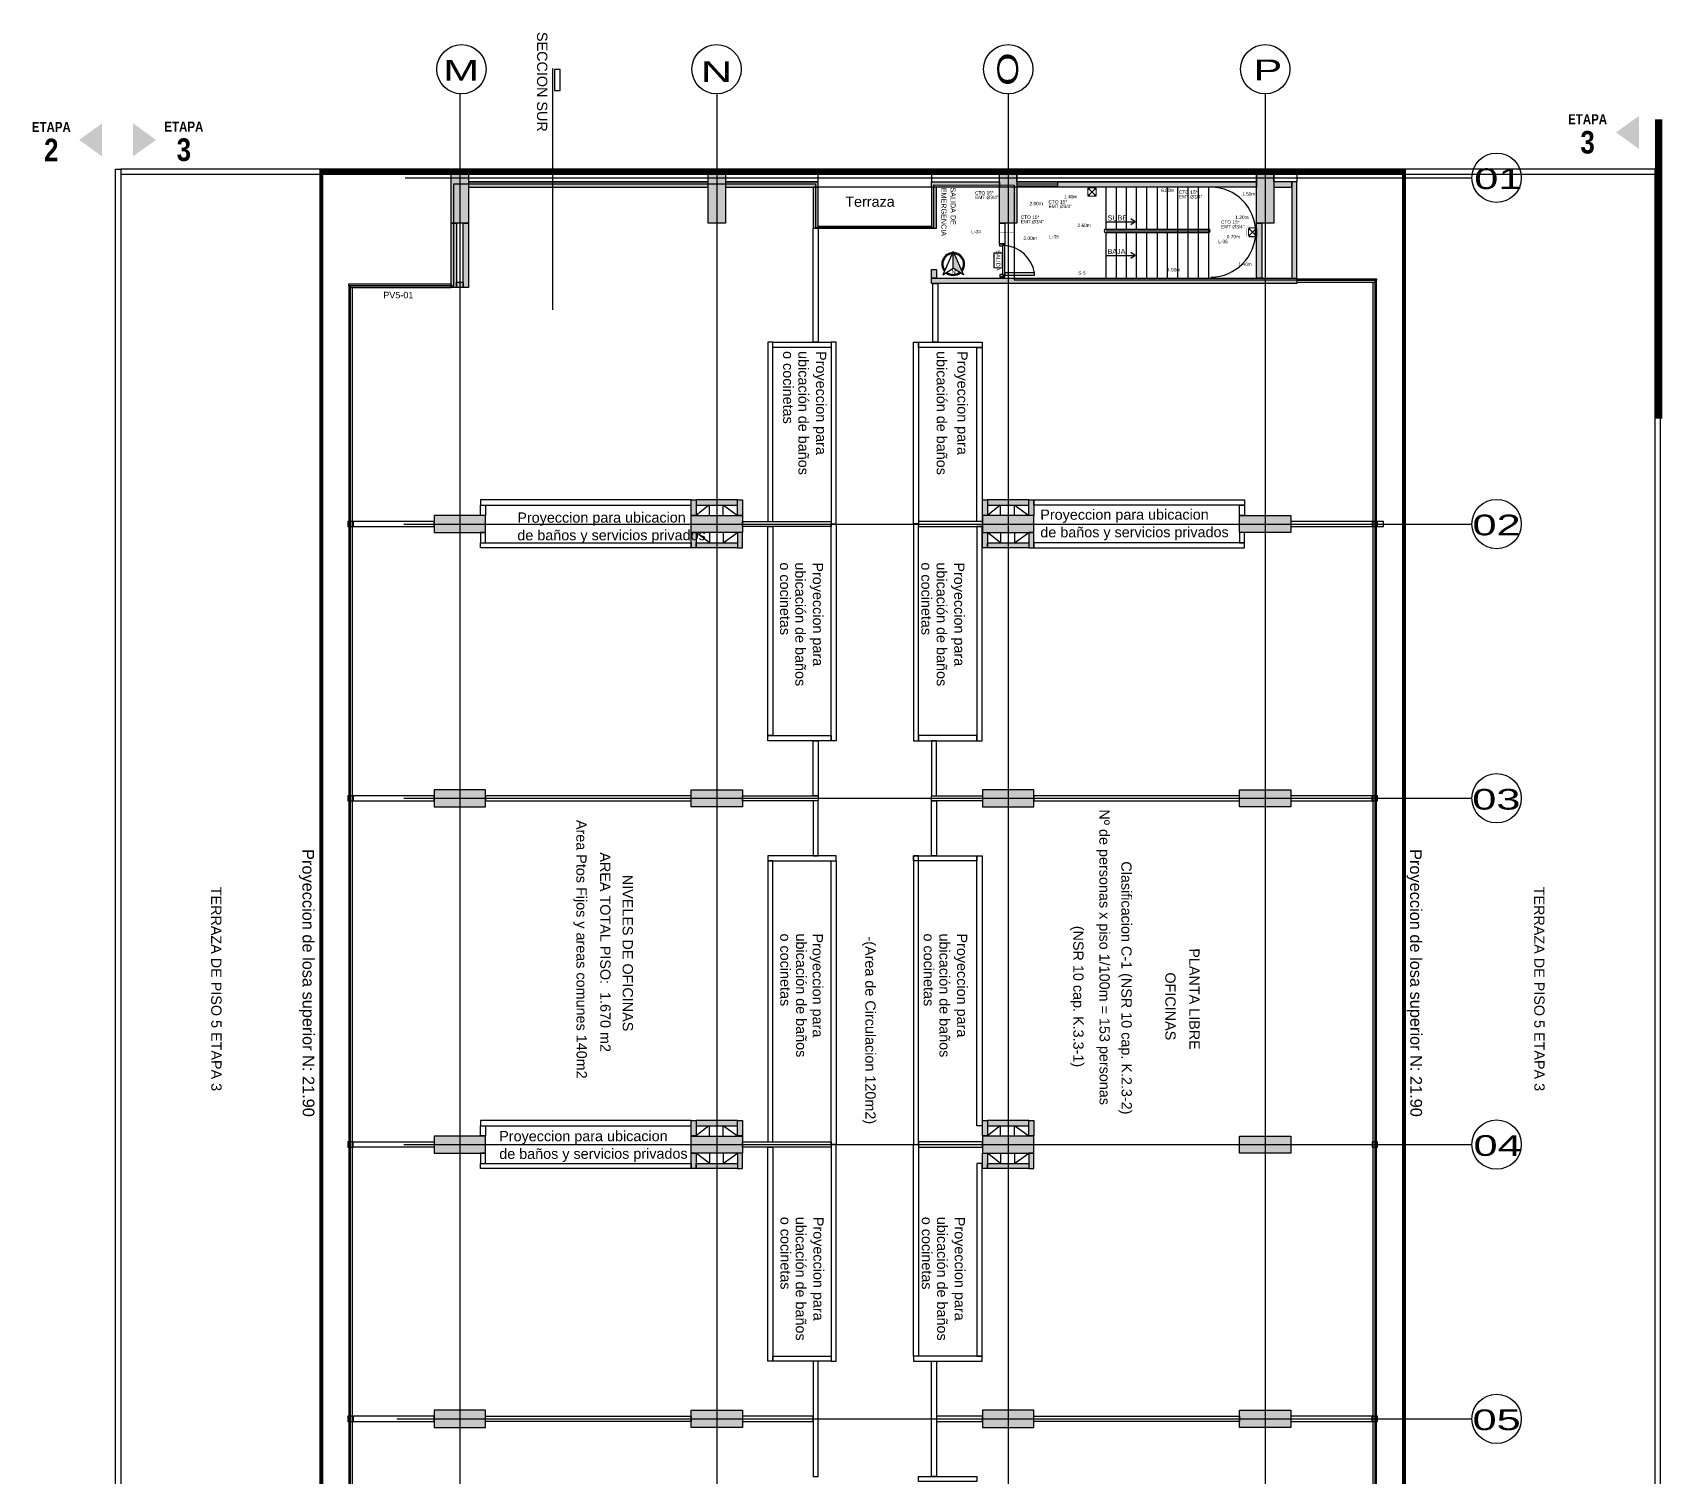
# Model space of a CAD drawing. Header units: metres. Extents: x 357 to 1031, y 43 to 2905.
# Drawn here: x 647.74 to 695.3, y 2491.36 to 2533.47 of the extents above; entities that cross this region are included whole.
import ezdxf
from ezdxf.lldxf.tags import DXFTag

# ---------------------------------------------------------------- set-up
doc = ezdxf.new("R2010")
doc.units = ezdxf.units.M
for name, pattern in [('HIDDEN', [9.525, 6.35, -3.175]), ('HIDDEN2', [4.7625, 3.175, -1.5875]), ('LÍNEAS_OCULTASX2', [0.75, 0.5, -0.25])]:
    doc.linetypes.add(name, pattern=pattern)
for name, color, linetype, lineweight in [('-CN-GYD-TUBERIA PVC', 96, 'PVC_LINE', 25), ('-CN-GYD-TUBERÍA TOMACORRIENTE PVC', 86, 'Continuous', 18), ('L', 7, 'Continuous', 15), ('TEXTOS', 250, 'Continuous', 20)]:
    doc.layers.add(name, color=color, linetype=linetype, lineweight=lineweight)
for name, color, linetype in [('CAJA DE PASO', 86, 'Continuous'), ('GG_PISO 3', 8, 'Continuous'), ('GG_PISO 5', 8, 'Continuous'), ('NORTE', 7, 'Continuous'), ('TEXTOS MEDIDAS', 7, 'Continuous')]:
    doc.layers.add(name, color=color, linetype=linetype)
doc.styles.add('STANDAR NEGRITA', font='ARIALNB.TTF', dxfattribs={"height": 0.2})
doc.styles.get("Standard").update_dxf_attribs({"font": 'arial.ttf'})
doc.styles.add('style2', font='arial.ttf', dxfattribs={"width": 1.5})
tags = doc.linetypes.add('PVC_LINE', pattern='A,0.5,-0.2,["PVC",Standard,S=0.1,R=0,X=-0.1,Y=-0.05],-0.25', length=0.95).pattern_tags.tags
tags[6] = DXFTag(74, 10)
pattern_1 = [(0, (0, 0), (0, 6.985), [5.08, -1.905]), (90, (0, 0), (-6.985, 4e-16), [5.08, -1.905])]

# ---------------------------------------------------------------- blocks, each defined once
blk = doc.blocks.new('A$Cf847e5f9')
h = blk.add_hatch(color=256)
h.dxf.hatch_style = 1
h.paths.add_polyline_path([(6.6, 18), (7.1, 19.1, 0.618991), (-0.9, 0.9), (-0.5, 2, -0.58483)])
h.paths.add_polyline_path([(8.1, 19.1), (8.5, 18, -0.58483), (15.6, 2), (16.1, 0.9, 0.618991)])
at = {"true_color": 0x636466}
h = blk.add_hatch(color=251, dxfattribs=at)
h.dxf.hatch_style = 1
h.paths.add_polyline_path([(7.6, 20.2), (7.6, 4.1), (17.6, -2.4)])
h = blk.add_hatch(color=256)
h.dxf.hatch_style = 1
h.paths.add_polyline_path([(14.7, -0.5), (13.8, 0.1, -0.344197), (1.4, 0.1), (0.5, -0.5, 0.361596)])
for points in [[(-2.4, -2.4), (7.6, 4.1)], [(17.6, -2.4), (7.6, 4.1)]]:
    blk.add_lwpolyline(points)
at = {"layer": 'NORTE'}
for q in [(-2.4, -2.4), (17.6, -2.4)]:
    blk.add_line((7.6, 20.2), q, dxfattribs=at)
blk.add_lwpolyline([(7.6, 4.1), (7.6, 20.2)], dxfattribs=at)
for radius, start, end in [(11.1, 92.5879, 219.6164), (10.1, 95.4614, 216.7429), (11.1, 320.3836, 87.4121), (10.1, 323.2571, 84.5386), (10.1, 232.0134, 307.9866), (11.1, 230.2404, 309.7596)]:
    blk.add_arc((7.6, 8), radius, start, end, dxfattribs=at)
at = {"layer": 'NORTE', "insert": (5.9, 2.4), "char_height": 4, "attachment_point": 1}
blk.add_mtext_dynamic_manual_height_columns('N', width=1.323, gutter_width=12.5, heights=[0], dxfattribs=at)
blk = doc.blocks.new('Caja de paso')
at = {"layer": '-CN-GYD-TUBERÍA TOMACORRIENTE PVC', "const_width": 0.00173}
blk.add_lwpolyline([(-0.111, 0.067), (-0.111, -0.067, 0.414214), (-0.067, -0.111), (0.067, -0.111, 0.414214), (0.111, -0.067), (0.111, 0.067, 0.414214), (0.067, 0.111), (-0.067, 0.111, 0.414214)], format="xyb", close=True, dxfattribs=at)
at = {"layer": '-CN-GYD-TUBERÍA TOMACORRIENTE PVC'}
blk.add_lwpolyline([(-0.057, -0.082), (0.057, -0.082, 0.414214), (0.082, -0.057), (0.082, 0.057, 0.414214), (0.057, 0.082), (-0.057, 0.082, 0.414214), (-0.082, 0.057), (-0.082, -0.057, 0.414214)], format="xyb", close=True, dxfattribs=at)
at = {"layer": '-CN-GYD-TUBERÍA TOMACORRIENTE PVC', "linetype": 'LÍNEAS_OCULTASX2'}
for points in [[(-0.057, 0.057), (0.057, -0.057)], [(0.057, 0.057), (-0.057, -0.057)]]:
    blk.add_lwpolyline(points, dxfattribs=at)
at = {"layer": '-CN-GYD-TUBERÍA TOMACORRIENTE PVC'}
for centre in [(-0.057, 0.057), (0.057, 0.057), (-0.057, -0.057), (0.057, -0.057)]:
    blk.add_circle(centre, 0.00665, dxfattribs=at)
blk = doc.blocks.new('Salida_3.8W')
h = blk.add_hatch()
h.set_pattern_fill('ANGLE', color=256)
h.set_pattern_definition(pattern_1)
h.paths.add_polyline_path([(0.434, -0.01), (0.434, 0.303), (-0.434, 0.303), (-0.434, -0.01)])
h.paths.add_polyline_path([(-0.424, 0), (-0.424, 0.293), (0.424, 0.293), (0.424, 0)], flags=16)
h = blk.add_hatch()
h.set_pattern_fill('ANGLE', color=256)
h.set_pattern_definition(pattern_1)
h.paths.add_polyline_path([(0.434, -0.01), (0.434, 0.303), (-0.434, 0.303), (-0.434, -0.01)])
h.paths.add_polyline_path([(-0.424, 0), (-0.424, 0.293), (0.424, 0.293), (0.424, 0)], flags=16)
at = {"layer": 'L'}
h = blk.add_hatch(dxfattribs=at)
h.set_pattern_fill('ANGLE', color=3)
h.set_pattern_definition([(0, (-44.6785, -37.2514), (0, 6.985), [5.08, -1.905]), (90, (-44.6785, -37.2514), (-6.985, 4e-16), [5.08, -1.905])])
h.paths.add_polyline_path([(0.434, -0.01), (0.434, 0.303), (-0.434, 0.303), (-0.434, -0.01)])
h.paths.add_polyline_path([(-0.424, 0), (-0.424, 0.293), (0.424, 0.293), (0.424, 0)], flags=16)
h = blk.add_hatch(color=3, dxfattribs=at)
h.paths.add_polyline_path([(0.434, -0.01), (0.434, 0.303), (-0.434, 0.303), (-0.434, -0.01)])
h.paths.add_polyline_path([(-0.424, 0), (-0.424, 0.293), (0.424, 0.293), (0.424, 0)], flags=16)
at = {"layer": 'L', "color": 3}
for points in [[(-0.434, 0.303), (0.434, 0.303), (0.434, -0.01), (-0.434, -0.01)], [(-0.424, 0.293), (0.424, 0.293), (0.424, 0), (-0.424, 0)]]:
    blk.add_lwpolyline(points, close=True, dxfattribs=at)
at = {"layer": 'L', "color": 3, "insert": (0, 0.146, 712.661), "char_height": 0.15, "width": 0.84839, "attachment_point": 5}
blk.add_mtext('\\pxqc;SALIDA', dxfattribs=at)

msp = doc.modelspace()

# ---------------------------------------------------------------- hatches: boundary and pattern name
at = {"layer": 'GG_PISO 5'}
h = msp.add_hatch(color=256, dxfattribs=at)
h.dxf.hatch_style = 1
h.paths.add_polyline_path([(650.675, 2529.865), (650.675, 2530.824), (651.343, 2530.344)])
h.paths.add_polyline_path([(649.767, 2529.865), (649.767, 2530.824), (649.099, 2530.344)])
h = msp.add_hatch(color=256, dxfattribs=at)
h.dxf.hatch_style = 1
h.paths.add_polyline_path([(694.609, 2530.082), (694.609, 2531.042), (694.611, 2530.562)], flags=0)
h.paths.add_polyline_path([(694.613, 2530.082), (694.613, 2531.042), (693.945, 2530.562)])
h = msp.add_hatch(color=256, dxfattribs=at)
h.paths.add_polyline_path([(667.959, 2527.915), (667.459, 2527.915), (667.459, 2529.415), (667.959, 2529.415)])
h.paths.add_polyline_path([(660.459, 2527.915), (659.959, 2527.915), (659.959, 2529.415), (660.459, 2529.415)])
h.paths.add_polyline_path([(683.957, 2527.915), (683.457, 2527.915), (683.457, 2529.415), (683.957, 2529.415)])
h.paths.add_polyline_path([(676.459, 2527.915), (675.959, 2527.915), (675.959, 2529.415), (676.459, 2529.415)])
h.paths.add_polyline_path([(684.457, 2519.39), (684.457, 2518.89), (682.957, 2518.89), (682.957, 2519.39)])
h.paths.add_polyline_path([(668.459, 2519.39), (668.459, 2518.89), (666.959, 2518.89), (666.959, 2519.39)])
h.paths.add_polyline_path([(675.459, 2519.39), (675.459, 2518.89), (676.959, 2518.89), (676.959, 2519.39)])
h.paths.add_polyline_path([(659.459, 2519.39), (659.459, 2518.89), (660.959, 2518.89), (660.959, 2519.39)])
h.paths.add_polyline_path([(684.457, 2511.39), (684.457, 2510.89), (682.957, 2510.89), (682.957, 2511.39)])
h.paths.add_polyline_path([(668.459, 2511.39), (668.459, 2510.89), (666.959, 2510.89), (666.959, 2511.39)])
h.paths.add_polyline_path([(675.459, 2511.39), (675.459, 2510.89), (676.959, 2510.89), (676.959, 2511.39)])
h.paths.add_polyline_path([(659.459, 2511.39), (659.459, 2510.89), (660.959, 2510.89), (660.959, 2511.39)])
h.paths.add_polyline_path([(684.457, 2501.29), (684.457, 2500.79), (682.957, 2500.79), (682.957, 2501.29)])
h.paths.add_polyline_path([(668.459, 2501.29), (668.459, 2500.79), (666.959, 2500.79), (666.959, 2501.29)])
h.paths.add_polyline_path([(675.459, 2501.29), (675.459, 2500.79), (676.959, 2500.79), (676.959, 2501.29)])
h.paths.add_polyline_path([(659.459, 2501.29), (659.459, 2500.79), (660.959, 2500.79), (660.959, 2501.29)])
h.paths.add_polyline_path([(684.457, 2493.29), (684.457, 2492.79), (682.957, 2492.79), (682.957, 2493.29)])
h.paths.add_polyline_path([(668.459, 2493.29), (668.459, 2492.79), (666.959, 2492.79), (666.959, 2493.29)])
h.paths.add_polyline_path([(675.459, 2493.29), (675.459, 2492.79), (676.959, 2492.79), (676.959, 2493.29)])
h.paths.add_polyline_path([(659.459, 2493.29), (659.459, 2492.79), (660.959, 2492.79), (660.959, 2493.29)])
h.paths.add_polyline_path([(676.459, 2483.613), (675.959, 2483.613), (675.959, 2482.115), (676.459, 2482.117)])
h.paths.add_polyline_path([(682.561, 2483.615), (684.061, 2483.615), (684.061, 2483.115), (682.561, 2483.115)])
h.paths.add_polyline_path([(660.459, 2482.115), (660.459, 2483.615), (659.959, 2483.615), (659.959, 2482.115)])
h.paths.add_polyline_path([(667.959, 2482.115), (667.959, 2483.446), (667.459, 2483.446), (667.459, 2482.115)])
h.paths.add_polyline_path([(683.457, 2475.09), (683.457, 2477.49), (683.957, 2477.49), (683.957, 2475.09)])
h.paths.add_polyline_path([(675.959, 2477.49), (675.959, 2475.09), (676.459, 2475.09), (676.459, 2477.49)])
h.paths.add_polyline_path([(667.459, 2477.49), (667.459, 2475.09), (667.959, 2475.09), (667.959, 2477.49)])
h.paths.add_polyline_path([(660.459, 2477.49), (660.459, 2475.09), (659.959, 2475.09), (659.959, 2477.49)])
h = msp.add_hatch(color=256, dxfattribs=at)
h.paths.add_polyline_path([(670.664, 2529.116), (667.959, 2529.116), (667.959, 2528.966), (670.514, 2528.966), (670.514, 2527.767), (670.664, 2527.767)])
h.paths.add_polyline_path([(667.459, 2528.968), (667.459, 2529.118), (660.459, 2529.118), (660.459, 2528.968)])
h = msp.add_hatch(color=256, dxfattribs=at)
h.paths.add_polyline_path([(684.482, 2526.311), (684.632, 2526.311), (684.632, 2529.116), (684.482, 2529.116)])
h.paths.add_polyline_path([(683.957, 2529.116), (683.957, 2528.966), (684.482, 2528.966), (684.482, 2529.116)])
h.paths.add_polyline_path([(677.659, 2528.966), (677.659, 2529.116), (683.457, 2529.116), (683.457, 2528.966)])
h.paths.add_polyline_path([(683.957, 2527.915), (683.807, 2527.915), (683.807, 2527.916), (683.957, 2527.916)])
h.paths.add_polyline_path([(683.607, 2526.311), (683.457, 2526.311), (683.457, 2527.916), (683.607, 2527.916)])
h.paths.add_polyline_path([(673.972, 2526.16), (673.972, 2526.31), (684.632, 2526.31), (684.632, 2526.16)])
h.paths.add_polyline_path([(676.459, 2527.915), (676.309, 2527.915), (676.309, 2527.916), (676.459, 2527.916)])
h.paths.add_polyline_path([(673.972, 2528.966), (673.972, 2529.116), (675.959, 2529.116), (675.959, 2528.966)])
h.paths.add_polyline_path([(674.122, 2528.966), (673.972, 2528.966), (673.972, 2527.767), (674.122, 2527.767)])
h.paths.add_polyline_path([(674.122, 2526.311), (673.972, 2526.311), (673.972, 2526.563), (674.123, 2526.563)])
h = msp.add_hatch(color=256, dxfattribs=at)
h.paths.add_polyline_path([(660.459, 2526.041), (660.309, 2526.041), (660.309, 2527.916), (660.459, 2527.916)])
h.paths.add_polyline_path([(660.309, 2526.191), (660.309, 2526.041), (660.109, 2526.041), (660.109, 2526.191)])
h.paths.add_polyline_path([(660.109, 2526.041), (659.959, 2526.041), (659.959, 2527.916), (660.109, 2527.916)])
h = msp.add_hatch(color=256, dxfattribs=at)
h.paths.add_polyline_path([(675.459, 2501.741), (675.609, 2501.741), (675.609, 2501.291), (675.459, 2501.291)])
h.paths.add_polyline_path([(675.609, 2501.741), (675.609, 2501.591), (676.809, 2501.591), (676.809, 2501.741)])
h.paths.add_polyline_path([(676.809, 2501.741), (676.959, 2501.741), (676.959, 2501.291), (676.809, 2501.291)])
h.paths.add_polyline_path([(666.959, 2501.741), (667.109, 2501.741), (667.109, 2501.291), (666.959, 2501.291)])
h.paths.add_polyline_path([(667.109, 2501.741), (667.109, 2501.591), (668.309, 2501.591), (668.309, 2501.741)])
h.paths.add_polyline_path([(668.309, 2501.741), (668.459, 2501.741), (668.459, 2501.291), (668.309, 2501.291)])
h.paths.add_polyline_path([(667.109, 2500.341), (666.959, 2500.341), (666.959, 2500.791), (667.109, 2500.791)])
h.paths.add_polyline_path([(668.309, 2500.341), (668.459, 2500.341), (668.459, 2500.791), (668.309, 2500.791)])
h.paths.add_polyline_path([(667.109, 2500.341), (667.109, 2500.491), (668.309, 2500.491), (668.309, 2500.341)])
h.paths.add_polyline_path([(675.609, 2500.341), (675.459, 2500.341), (675.459, 2500.791), (675.609, 2500.791)])
h.paths.add_polyline_path([(676.809, 2500.341), (676.959, 2500.341), (676.959, 2500.791), (676.809, 2500.791)])
h.paths.add_polyline_path([(675.609, 2500.341), (675.609, 2500.491), (676.809, 2500.491), (676.809, 2500.341)])
h.paths.add_polyline_path([(675.609, 2518.441), (675.459, 2518.441), (675.459, 2518.891), (675.609, 2518.891)])
h.paths.add_polyline_path([(676.809, 2518.441), (676.959, 2518.441), (676.959, 2518.891), (676.809, 2518.891)])
h.paths.add_polyline_path([(675.609, 2518.441), (675.609, 2518.591), (676.809, 2518.591), (676.809, 2518.441)])
h.paths.add_polyline_path([(675.459, 2519.841), (675.609, 2519.841), (675.609, 2519.391), (675.459, 2519.391)])
h.paths.add_polyline_path([(675.609, 2519.841), (675.609, 2519.691), (676.809, 2519.691), (676.809, 2519.841)])
h.paths.add_polyline_path([(676.809, 2519.841), (676.959, 2519.841), (676.959, 2519.391), (676.809, 2519.391)])
h.paths.add_polyline_path([(666.959, 2519.841), (667.109, 2519.841), (667.109, 2519.391), (666.959, 2519.391)])
h.paths.add_polyline_path([(667.109, 2519.841), (667.109, 2519.691), (668.309, 2519.691), (668.309, 2519.841)])
h.paths.add_polyline_path([(668.309, 2519.841), (668.459, 2519.841), (668.459, 2519.391), (668.309, 2519.391)])
h.paths.add_polyline_path([(667.109, 2518.441), (666.959, 2518.441), (666.959, 2518.891), (667.109, 2518.891)])
h.paths.add_polyline_path([(668.309, 2518.441), (668.459, 2518.441), (668.459, 2518.891), (668.309, 2518.891)])
h.paths.add_polyline_path([(667.109, 2518.441), (667.109, 2518.591), (668.309, 2518.591), (668.309, 2518.441)])
h.paths.add_polyline_path([(657.091, 2482.941), (656.941, 2482.941), (656.941, 2482.791), (657.091, 2482.791)])
h.paths.add_polyline_path([(657.091, 2493.116), (656.941, 2493.116), (656.941, 2492.966), (657.091, 2492.966)])
h.paths.add_polyline_path([(657.091, 2501.116), (656.941, 2501.116), (656.941, 2500.966), (657.091, 2500.966)])
h.paths.add_polyline_path([(657.091, 2511.216), (656.941, 2511.216), (656.941, 2511.066), (657.091, 2511.066)])
h.paths.add_polyline_path([(657.092, 2519.216), (656.942, 2519.216), (656.942, 2519.066), (657.092, 2519.066)])
h.paths.add_polyline_path([(686.982, 2493.116), (686.832, 2493.116), (686.832, 2492.966), (686.982, 2492.966)])
h.paths.add_polyline_path([(686.982, 2501.116), (686.832, 2501.116), (686.832, 2500.966), (686.982, 2500.966)])
h.paths.add_polyline_path([(686.982, 2511.216), (686.832, 2511.216), (686.832, 2511.066), (686.982, 2511.066)])
h.paths.add_polyline_path([(686.982, 2519.216), (686.832, 2519.216), (686.832, 2519.066), (686.982, 2519.066)])

# ---------------------------------------------------------------- linework, layer by layer
at = {"layer": '-CN-GYD-TUBERIA PVC', "linetype": 'PVC_LINE', "ltscale": 10, "const_width": 0.01}
msp.add_lwpolyline([(675.959, 2527.637), (676.384, 2527.64)], dxfattribs=at)
for points in [[(675.043, 2529.116), (675.043, 2529.116)], [(675.893, 2529.116), (675.893, 2529.116)]]:
    msp.add_lwpolyline(points)
msp.add_lwpolyline([(677.282, 2528.904), (677.282, 2528.904)], close=True)
at = {"layer": 'GG_PISO 3'}
for points in [[(679.057, 2527.952), (679.918, 2527.952), (679.789, 2528.039)], [(679.057, 2527.952), (679.918, 2527.952), (679.789, 2527.866)], [(679.057, 2526.975), (679.918, 2526.975), (679.789, 2527.062)], [(679.057, 2526.975), (679.918, 2526.975), (679.789, 2526.889)]]:
    msp.add_lwpolyline(points, dxfattribs=at)
at = {"layer": 'GG_PISO 5'}
for p, q in [((662.91, 2532.423), (662.91, 2525.386)), ((660.209, 2531.685), (660.209, 2472.125)), ((667.709, 2531.685), (667.709, 2472.125)), ((676.209, 2531.685), (676.209, 2472.125)), ((683.707, 2531.685), (683.707, 2472.125)), ((683.707, 2531.685), (683.707, 2472.125)), ((656.165, 2529.487), (656.165, 2475.056)), ((658.613, 2529.24), (689.742, 2529.24)), ((673.972, 2528.966), (670.664, 2528.966)), ((677.659, 2528.966), (675.418, 2528.966)), ((676.461, 2529.116), (677.659, 2529.116)), ((679.057, 2528.966), (679.057, 2527.741)), ((679.357, 2528.966), (679.357, 2527.741)), ((679.657, 2527.741), (679.657, 2528.966)), ((679.957, 2527.741), (679.957, 2528.966)), ((680.257, 2527.741), (680.257, 2528.966)), ((680.557, 2528.966), (680.557, 2527.741)), ((680.857, 2527.741), (680.857, 2528.966)), ((681.157, 2526.31), (681.157, 2528.966)), ((681.457, 2526.31), (681.457, 2528.966)), ((681.757, 2528.966), (681.757, 2526.31)), ((682.057, 2528.966), (682.057, 2526.31)), ((679.057, 2527.741), (682.057, 2527.741)), ((679.057, 2527.691), (682.057, 2527.691)), ((679.057, 2527.641), (679.057, 2526.31)), ((679.057, 2527.641), (682.057, 2527.641)), ((679.357, 2527.641), (679.357, 2526.31)), ((679.657, 2526.31), (679.657, 2527.641)), ((679.957, 2526.31), (679.957, 2527.641)), ((680.257, 2526.31), (680.257, 2527.641)), ((680.557, 2527.641), (680.557, 2526.31)), ((680.857, 2526.31), (680.857, 2527.641)), ((667.477, 2519.691), (667.109, 2519.391)), ((667.489, 2519.391), (667.489, 2519.691)), ((667.889, 2519.391), (667.889, 2519.691)), ((667.902, 2519.691), (668.309, 2519.391)), ((675.977, 2519.691), (675.609, 2519.391)), ((675.989, 2519.391), (675.989, 2519.691)), ((676.389, 2519.391), (676.389, 2519.691)), ((676.402, 2519.691), (676.809, 2519.391)), ((658.571, 2519.14), (689.742, 2519.14)), ((667.489, 2518.591), (667.109, 2518.891)), ((667.489, 2518.891), (667.489, 2518.591)), ((667.889, 2518.891), (667.889, 2518.591)), ((667.889, 2518.591), (668.309, 2518.891)), ((675.989, 2518.591), (675.609, 2518.891)), ((675.989, 2518.891), (675.989, 2518.591)), ((676.389, 2518.891), (676.389, 2518.591)), ((676.389, 2518.591), (676.809, 2518.891)), ((658.571, 2511.14), (689.742, 2511.14)), ((667.477, 2501.591), (667.109, 2501.291)), ((667.489, 2501.291), (667.489, 2501.591)), ((667.889, 2501.291), (667.889, 2501.591)), ((667.902, 2501.591), (668.309, 2501.291)), ((675.977, 2501.591), (675.609, 2501.291)), ((675.989, 2501.291), (675.989, 2501.591)), ((676.389, 2501.291), (676.389, 2501.591)), ((676.402, 2501.591), (676.809, 2501.291)), ((658.571, 2501.04), (689.742, 2501.04)), ((667.489, 2500.491), (667.109, 2500.791)), ((667.489, 2500.791), (667.489, 2500.491)), ((667.889, 2500.791), (667.889, 2500.491)), ((667.889, 2500.491), (668.309, 2500.791)), ((675.989, 2500.491), (675.609, 2500.791)), ((675.989, 2500.791), (675.989, 2500.491)), ((676.389, 2500.791), (676.389, 2500.491)), ((676.389, 2500.491), (676.809, 2500.791)), ((658.371, 2493.04), (689.742, 2493.04))]:
    msp.add_line(p, q, dxfattribs=at)
for points in [[(662.973, 2532.399), (662.973, 2531.786), (663.131, 2531.786), (663.131, 2532.399)], [(695.235, 2529.491), (650.314, 2529.491), (650.314, 2529.341), (695.235, 2529.341)], [(676.459, 2529.416), (676.459, 2529.491), (659.959, 2529.491), (659.959, 2529.416), (660.459, 2529.416), (660.459, 2529.118), (667.459, 2529.118), (667.459, 2529.416), (667.959, 2529.416), (667.959, 2529.116), (670.664, 2529.116), (670.664, 2529.341), (673.972, 2529.341), (673.972, 2529.116), (675.959, 2529.116), (675.959, 2529.416)], [(660.459, 2527.915), (659.959, 2527.915), (659.959, 2529.415), (660.459, 2529.415)], [(667.959, 2527.915), (667.459, 2527.915), (667.459, 2529.415), (667.959, 2529.415)], [(676.459, 2527.915), (675.959, 2527.915), (675.959, 2529.415), (676.459, 2529.415)], [(676.459, 2529.491), (684.632, 2529.491), (684.632, 2529.116), (683.957, 2529.116), (683.957, 2529.416), (683.457, 2529.416), (683.457, 2529.116), (676.459, 2529.116)], [(683.957, 2527.915), (683.457, 2527.915), (683.457, 2529.415), (683.957, 2529.415)], [(667.459, 2528.968), (667.459, 2529.118), (660.459, 2529.118), (660.459, 2528.968)], [(670.664, 2528.966), (670.664, 2529.116), (667.959, 2529.116), (667.959, 2528.966)], [(670.664, 2528.966), (670.514, 2528.966), (670.514, 2527.767), (670.664, 2527.767)], [(673.972, 2528.966), (673.972, 2529.116), (675.959, 2529.116), (675.959, 2528.966)], [(674.122, 2528.966), (673.972, 2528.966), (673.972, 2527.767), (674.122, 2527.767)], [(676.459, 2529.056), (676.459, 2529.006), (677.656, 2529.006), (677.656, 2529.056)], [(677.659, 2528.966), (677.659, 2529.116), (683.457, 2529.116), (683.457, 2528.966)], [(683.957, 2529.116), (683.957, 2528.966), (684.482, 2528.966), (684.482, 2529.116)], [(684.482, 2526.311), (684.632, 2526.311), (684.632, 2529.116), (684.482, 2529.116)], [(660.109, 2526.041), (659.959, 2526.041), (659.959, 2527.916), (660.109, 2527.916)], [(660.459, 2526.041), (660.309, 2526.041), (660.309, 2527.916), (660.459, 2527.916)], [(670.514, 2527.767), (670.664, 2527.767), (670.664, 2524.441), (670.514, 2524.441)], [(673.972, 2527.767), (673.972, 2527.817), (670.664, 2527.817), (670.664, 2527.767)], [(676.109, 2527.312), (675.959, 2527.312), (675.959, 2527.915), (676.109, 2527.915)], [(683.607, 2526.311), (683.457, 2526.311), (683.457, 2527.916), (683.607, 2527.916)], [(676.043, 2526.397), (676.111, 2526.397), (676.111, 2527.262), (676.043, 2527.262)], [(674.122, 2526.31), (673.972, 2526.31), (673.972, 2526.563), (674.122, 2526.563)], [(659.959, 2526.142), (659.959, 2526.092), (656.968, 2526.092), (656.968, 2526.142)], [(659.959, 2526.041), (659.959, 2526.092), (656.968, 2526.092), (656.968, 2526.041)], [(656.968, 2477.291), (657.019, 2477.291), (657.019, 2526.041), (656.968, 2526.041)], [(657.069, 2477.291), (657.019, 2477.291), (657.019, 2526.041), (657.069, 2526.041)], [(660.309, 2526.191), (660.309, 2526.041), (660.109, 2526.041), (660.109, 2526.191)], [(673.972, 2526.16), (673.972, 2526.31), (684.632, 2526.31), (684.632, 2526.16)], [(674.006, 2526.16), (674.156, 2526.16), (674.156, 2524.441), (674.006, 2524.441)], [(686.958, 2526.292), (686.958, 2526.242), (684.632, 2526.242), (684.632, 2526.292)], [(686.958, 2526.191), (686.958, 2526.242), (684.632, 2526.242), (684.632, 2526.191)], [(686.857, 2526.191), (686.907, 2526.191), (686.907, 2486.466), (686.857, 2486.466)], [(686.958, 2526.191), (686.907, 2526.191), (686.907, 2486.466), (686.958, 2486.466)], [(669.191, 2519.216), (669.341, 2519.216), (669.341, 2524.441), (669.191, 2524.441)], [(669.341, 2524.291), (669.341, 2524.441), (671.043, 2524.441), (671.043, 2524.291)], [(671.193, 2524.441), (671.043, 2524.441), (671.043, 2519.141), (671.193, 2519.141)], [(673.443, 2524.441), (673.593, 2524.441), (673.593, 2519.141), (673.443, 2519.141)], [(675.446, 2524.441), (675.446, 2524.291), (673.593, 2524.291), (673.593, 2524.441)], [(675.296, 2524.291), (675.446, 2524.291), (675.446, 2519.216), (675.296, 2519.216)], [(660.809, 2519.841), (660.809, 2519.691), (666.959, 2519.691), (666.959, 2519.841)], [(660.959, 2519.391), (660.809, 2519.391), (660.809, 2519.691), (660.959, 2519.691)], [(666.959, 2519.841), (667.109, 2519.841), (667.109, 2519.391), (666.959, 2519.391)], [(667.109, 2519.841), (667.109, 2519.691), (668.309, 2519.691), (668.309, 2519.841)], [(668.309, 2519.841), (668.459, 2519.841), (668.459, 2519.391), (668.309, 2519.391)], [(675.459, 2519.841), (675.609, 2519.841), (675.609, 2519.391), (675.459, 2519.391)], [(675.609, 2519.841), (675.609, 2519.691), (676.809, 2519.691), (676.809, 2519.841)], [(676.809, 2519.841), (676.959, 2519.841), (676.959, 2519.391), (676.809, 2519.391)], [(683.107, 2519.841), (683.107, 2519.691), (676.959, 2519.691), (676.959, 2519.841)], [(683.107, 2519.391), (682.957, 2519.391), (682.957, 2519.691), (683.107, 2519.691)], [(657.092, 2519.216), (656.942, 2519.216), (656.942, 2519.066), (657.092, 2519.066)], [(659.459, 2519.066), (659.459, 2519.216), (657.092, 2519.216), (657.092, 2519.066)], [(659.459, 2519.39), (659.459, 2518.89), (660.959, 2518.89), (660.959, 2519.39)], [(668.459, 2519.39), (668.459, 2518.89), (666.959, 2518.89), (666.959, 2519.39)], [(668.459, 2519.066), (668.459, 2519.216), (671.043, 2519.216), (671.043, 2519.066)], [(675.459, 2519.066), (675.459, 2519.216), (673.593, 2519.216), (673.593, 2519.066)], [(675.459, 2519.39), (675.459, 2518.89), (676.959, 2518.89), (676.959, 2519.39)], [(684.457, 2519.39), (684.457, 2518.89), (682.957, 2518.89), (682.957, 2519.39)], [(687.161, 2519.066), (687.161, 2519.216), (684.457, 2519.216), (684.457, 2519.066)], [(686.982, 2519.216), (686.832, 2519.216), (686.832, 2519.066), (686.982, 2519.066)], [(660.959, 2518.891), (660.809, 2518.891), (660.809, 2518.591), (660.959, 2518.591)], [(667.109, 2518.441), (666.959, 2518.441), (666.959, 2518.891), (667.109, 2518.891)], [(668.309, 2518.441), (668.459, 2518.441), (668.459, 2518.891), (668.309, 2518.891)], [(669.191, 2519.066), (669.341, 2519.066), (669.341, 2512.97), (669.191, 2512.97)], [(671.193, 2512.82), (671.043, 2512.82), (671.043, 2519.141), (671.193, 2519.141)], [(673.443, 2512.82), (673.593, 2512.82), (673.593, 2519.141), (673.443, 2519.141)], [(675.296, 2512.82), (675.446, 2512.82), (675.446, 2519.066), (675.296, 2519.066)], [(675.609, 2518.441), (675.459, 2518.441), (675.459, 2518.891), (675.609, 2518.891)], [(676.809, 2518.441), (676.959, 2518.441), (676.959, 2518.891), (676.809, 2518.891)], [(683.107, 2518.891), (682.957, 2518.891), (682.957, 2518.591), (683.107, 2518.591)], [(660.809, 2518.441), (660.809, 2518.591), (666.959, 2518.591), (666.959, 2518.441)], [(667.109, 2518.441), (667.109, 2518.591), (668.309, 2518.591), (668.309, 2518.441)], [(675.609, 2518.441), (675.609, 2518.591), (676.809, 2518.591), (676.809, 2518.441)], [(683.107, 2518.441), (683.107, 2518.591), (676.959, 2518.591), (676.959, 2518.441)], [(669.191, 2512.82), (669.191, 2512.97), (671.043, 2512.97), (671.043, 2512.82)], [(670.664, 2511.216), (670.514, 2511.216), (670.514, 2512.82), (670.664, 2512.82)], [(675.296, 2512.82), (675.296, 2512.97), (673.593, 2512.97), (673.593, 2512.82)], [(673.972, 2511.216), (674.122, 2511.216), (674.122, 2512.82), (673.972, 2512.82)], [(657.091, 2511.216), (656.941, 2511.216), (656.941, 2511.066), (657.091, 2511.066)], [(659.459, 2511.066), (659.459, 2511.216), (657.091, 2511.216), (657.091, 2511.066)], [(659.459, 2511.39), (659.459, 2510.89), (660.959, 2510.89), (660.959, 2511.39)], [(660.959, 2511.215), (660.959, 2511.065), (666.959, 2511.066), (666.959, 2511.216)], [(668.459, 2511.39), (668.459, 2510.89), (666.959, 2510.89), (666.959, 2511.39)], [(670.664, 2511.216), (670.664, 2511.066), (668.459, 2511.066), (668.459, 2511.216)], [(675.459, 2511.216), (675.459, 2511.066), (673.972, 2511.066), (673.972, 2511.216)], [(675.459, 2511.39), (675.459, 2510.89), (676.959, 2510.89), (676.959, 2511.39)], [(676.959, 2511.216), (676.959, 2511.066), (682.957, 2511.066), (682.957, 2511.216)], [(684.457, 2511.39), (684.457, 2510.89), (682.957, 2510.89), (682.957, 2511.39)], [(686.832, 2511.066), (686.832, 2511.216), (684.457, 2511.216), (684.457, 2511.066)], [(686.982, 2511.216), (686.832, 2511.216), (686.832, 2511.066), (686.982, 2511.066)], [(670.664, 2511.066), (670.514, 2511.066), (670.514, 2509.462), (670.664, 2509.462)], [(673.972, 2511.066), (674.122, 2511.066), (674.122, 2509.462), (673.972, 2509.462)], [(669.191, 2509.462), (669.191, 2509.312), (671.193, 2509.312), (671.193, 2509.462)], [(669.191, 2501.116), (669.341, 2501.116), (669.341, 2509.312), (669.191, 2509.312)], [(671.193, 2501.041), (671.043, 2501.041), (671.043, 2509.312), (671.193, 2509.312)], [(675.296, 2509.462), (675.296, 2509.312), (673.443, 2509.312), (673.443, 2509.462)], [(673.443, 2501.041), (673.593, 2501.041), (673.593, 2509.462), (673.443, 2509.462)], [(675.296, 2509.462), (675.446, 2509.462), (675.446, 2501.591), (675.296, 2501.591)], [(660.809, 2501.741), (660.809, 2501.591), (666.959, 2501.591), (666.959, 2501.741)], [(660.959, 2501.291), (660.809, 2501.291), (660.809, 2501.591), (660.959, 2501.591)], [(666.959, 2501.741), (667.109, 2501.741), (667.109, 2501.291), (666.959, 2501.291)], [(667.109, 2501.741), (667.109, 2501.591), (668.309, 2501.591), (668.309, 2501.741)], [(668.309, 2501.741), (668.459, 2501.741), (668.459, 2501.291), (668.309, 2501.291)], [(675.459, 2501.741), (675.609, 2501.741), (675.609, 2501.291), (675.459, 2501.291)], [(675.609, 2501.741), (675.609, 2501.591), (676.809, 2501.591), (676.809, 2501.741)], [(676.809, 2501.741), (676.959, 2501.741), (676.959, 2501.291), (676.809, 2501.291)], [(657.091, 2501.116), (656.941, 2501.116), (656.941, 2500.966), (657.091, 2500.966)], [(657.091, 2500.966), (657.091, 2501.116), (659.459, 2501.116), (659.459, 2500.966)], [(659.459, 2501.29), (659.459, 2500.79), (660.959, 2500.79), (660.959, 2501.29)], [(668.459, 2501.29), (668.459, 2500.79), (666.959, 2500.79), (666.959, 2501.29)], [(668.459, 2500.966), (668.459, 2501.116), (671.043, 2501.116), (671.043, 2500.966)], [(675.459, 2500.966), (675.459, 2501.116), (673.593, 2501.116), (673.593, 2500.966)], [(675.459, 2501.29), (675.459, 2500.79), (676.959, 2500.79), (676.959, 2501.29)], [(684.457, 2501.29), (684.457, 2500.79), (682.957, 2500.79), (682.957, 2501.29)], [(686.982, 2501.116), (686.832, 2501.116), (686.832, 2500.966), (686.982, 2500.966)], [(660.959, 2500.791), (660.809, 2500.791), (660.809, 2500.491), (660.959, 2500.491)], [(667.109, 2500.341), (666.959, 2500.341), (666.959, 2500.791), (667.109, 2500.791)], [(668.309, 2500.341), (668.459, 2500.341), (668.459, 2500.791), (668.309, 2500.791)], [(669.191, 2500.966), (669.341, 2500.966), (669.341, 2494.72), (669.191, 2494.72)], [(671.193, 2501.041), (671.043, 2501.041), (671.043, 2494.72), (671.193, 2494.72)], [(673.443, 2501.041), (673.593, 2501.041), (673.593, 2494.87), (673.443, 2494.87)], [(675.609, 2500.341), (675.459, 2500.341), (675.459, 2500.791), (675.609, 2500.791)], [(676.809, 2500.341), (676.959, 2500.341), (676.959, 2500.791), (676.809, 2500.791)], [(660.809, 2500.341), (660.809, 2500.491), (666.959, 2500.491), (666.959, 2500.341)], [(667.109, 2500.341), (667.109, 2500.491), (668.309, 2500.491), (668.309, 2500.341)], [(675.296, 2494.87), (675.446, 2494.87), (675.446, 2500.491), (675.296, 2500.491)], [(675.609, 2500.341), (675.609, 2500.491), (676.809, 2500.491), (676.809, 2500.341)], [(669.341, 2494.72), (669.341, 2494.87), (671.043, 2494.87), (671.043, 2494.72)], [(670.664, 2494.72), (670.514, 2494.72), (670.514, 2491.362), (670.664, 2491.362)], [(675.446, 2494.72), (675.446, 2494.87), (673.443, 2494.87), (673.443, 2494.72)], [(673.972, 2494.72), (674.122, 2494.72), (674.122, 2491.362), (673.972, 2491.362)], [(657.091, 2493.116), (656.941, 2493.116), (656.941, 2492.966), (657.091, 2492.966)], [(657.064, 2493.116), (657.064, 2492.966), (659.459, 2492.966), (659.459, 2493.116)], [(657.091, 2493.116), (657.091, 2492.966), (659.459, 2492.966), (659.459, 2493.116)], [(659.459, 2493.29), (659.459, 2492.79), (660.959, 2492.79), (660.959, 2493.29)], [(666.959, 2493.116), (666.959, 2492.966), (660.959, 2492.966), (660.959, 2493.116)], [(666.959, 2493.116), (666.959, 2492.966), (660.959, 2492.966), (660.959, 2493.116)], [(668.459, 2493.29), (668.459, 2492.79), (666.959, 2492.79), (666.959, 2493.29)], [(668.459, 2493.116), (668.459, 2492.966), (670.514, 2492.966), (670.514, 2493.116)], [(674.122, 2493.116), (674.122, 2492.966), (675.459, 2492.966), (675.459, 2493.116)], [(675.459, 2493.29), (675.459, 2492.79), (676.959, 2492.79), (676.959, 2493.29)], [(682.957, 2493.116), (682.957, 2492.966), (676.959, 2492.966), (676.959, 2493.116)], [(682.957, 2493.116), (682.957, 2492.966), (676.959, 2492.966), (676.959, 2493.116)], [(684.457, 2493.29), (684.457, 2492.79), (682.957, 2492.79), (682.957, 2493.29)], [(684.457, 2493.116), (684.457, 2492.966), (686.832, 2492.966), (686.832, 2493.116)], [(686.982, 2493.116), (686.832, 2493.116), (686.832, 2492.966), (686.982, 2492.966)], [(675.296, 2491.362), (675.296, 2491.212), (673.593, 2491.212), (673.593, 2491.362)]]:
    msp.add_lwpolyline(points, close=True, dxfattribs=at)
at = {"layer": 'GG_PISO 5', "linetype": 'HIDDEN2', "ltscale": 1.5, "const_width": 0.213}
msp.add_lwpolyline([(695.193, 2522.215), (695.193, 2530.947)], dxfattribs=at)
at = {"layer": 'GG_PISO 5'}
for points in [[(650.164, 2475.166), (650.164, 2529.491), (650.314, 2529.491), (650.314, 2475.166)], [(695.085, 2475.166), (695.085, 2529.491), (695.235, 2529.491), (695.235, 2475.166)], [(670.835, 2482.185), (667.532, 2482.185), (667.532, 2477.237), (657.019, 2477.241), (657.019, 2526.092), (660.03, 2526.092), (660.036, 2529.061), (670.589, 2529.061), (670.589, 2527.787), (674.041, 2527.798), (674.041, 2529.03), (676.384, 2529.019), (676.384, 2526.262), (686.907, 2526.262), (686.907, 2486.393), (679.027, 2486.395), (679.027, 2484.492), (678.024, 2484.493), (678.027, 2483.533), (676.028, 2483.533), (676.034, 2482.189), (673.972, 2482.195)], [(676.043, 2527.245), (675.961, 2527.245), (675.961, 2527.312), (676.111, 2527.312), (676.111, 2527.262), (676.043, 2527.262), (676.043, 2527.245)], [(676.094, 2527.319), (676.094, 2527.312), (675.978, 2527.312), (675.978, 2527.319)], [(676.043, 2526.414), (675.961, 2526.414), (675.961, 2526.346), (676.111, 2526.346), (676.111, 2526.397), (676.043, 2526.397), (676.043, 2526.414)], [(676.094, 2526.329), (676.094, 2526.346), (675.978, 2526.346), (675.978, 2526.329)]]:
    msp.add_lwpolyline(points, dxfattribs=at)
at = {"layer": 'GG_PISO 5', "ltscale": 5, "const_width": 0.12}
msp.add_lwpolyline([(656.165, 2529.416), (687.758, 2529.416), (687.758, 2474.941), (656.165, 2474.941)], close=True, dxfattribs=at)
at = {"layer": 'GG_PISO 5', "linetype": 'HIDDEN'}
msp.add_lwpolyline([(676.111, 2526.464), (676.111, 2526.397), (676.976, 2526.397), (676.976, 2526.464)], close=True, dxfattribs=at)
at = {"layer": 'GG_PISO 5', "linetype": 'Continuous'}
for centre in [(660.256, 2532.405), (667.699, 2532.405), (676.209, 2532.405), (683.709, 2532.405), (690.462, 2529.24), (690.462, 2519.14), (690.462, 2511.14), (690.462, 2501.04), (690.462, 2493.04)]:
    msp.add_circle(centre, 0.72, dxfattribs=at)
at = {"layer": 'GG_PISO 5'}
for centre, radius, start, end in [((682.118, 2527.654), 1.312, 270.338, 89.662), ((679.057, 2527.691), 0.05, 90, 270), ((682.057, 2527.691), 0.05, 270, 90), ((676.039, 2526.316), 0.948, 8.9952, 85.6635)]:
    msp.add_arc(centre, radius, start, end, dxfattribs=at)

# ---------------------------------------------------------------- block references
at = {"layer": 'CAJA DE PASO', "linetype": 'Continuous', "ltscale": 10, "xscale": 1.5, "yscale": 1.5, "zscale": 45.18280937220077}
for p in [(678.655, 2528.823), (683.34, 2527.654)]:
    msp.add_blockref('Caja de paso', p, dxfattribs=at)
at = {"layer": 'L', "xscale": 0.5, "yscale": 0.8, "rotation": 270}
msp.add_blockref('Salida_3.8W', (675.801, 2526.829), dxfattribs=at)
at = {"layer": 'NORTE', "xscale": 0.03, "yscale": 0.03}
msp.add_blockref('A$Cf847e5f9', (674.378, 2526.482), dxfattribs=at)

# ---------------------------------------------------------------- texts
at = {"layer": 'GG_PISO 3', "char_height": 0.15, "attachment_point": 1, "rotation": 360}
for s, insert in [('SUBE', (679.107, 2528.143)), ('BAJA', (679.107, 2527.166))]:
    msp.add_mtext_dynamic_manual_height_columns(s, width=0.89145, gutter_width=5, heights=[0], dxfattribs=dict(at, insert=insert))
at = {"layer": 'GG_PISO 5'}
for s, height, rotation, p in [('SECCION SUR', 0.3, 269.9331, (662.463, 2533.492)), ('EMERGENCIA', 0.15, 270.0669, (674.256, 2528.948)), ('SALIDA DE', 0.15, 270.0669, (674.527, 2528.959)), ('Terraza', 0.3, 0.0669, (671.455, 2528.392)), ('PV5-01', 0.1886, 359.9331, (657.974, 2525.724)), ('o cocinetas', 0.3, 270.0669, (669.641, 2524.183)), ('ubicación de baños ', 0.3, 270.0669, (670.085, 2524.183)), ('Proyeccion para ', 0.3, 270.0669, (670.599, 2524.183)), ('ubicación de baños ', 0.3, 270.0669, (674.119, 2524.183)), ('Proyeccion para ', 0.3, 270.0669, (674.723, 2524.183)), ('Proyeccion para ubicacion', 0.3, 0.0669, (661.886, 2519.177)), ('Proyeccion para ubicacion', 0.3, 0.0669, (677.147, 2519.263)), ('de baños y servicios privados', 0.3, 0.0669, (661.886, 2518.663)), ('de baños y servicios privados', 0.3, 0.0669, (677.147, 2518.75)), ('o cocinetas', 0.3, 270.0669, (669.55, 2518.02)), ('ubicación de baños ', 0.3, 270.0669, (669.994, 2518.02)), ('Proyeccion para ', 0.3, 270.0669, (670.508, 2518.02)), ('o cocinetas', 0.3, 270.0669, (673.674, 2518.02)), ('ubicación de baños ', 0.3, 270.0669, (674.119, 2518.02)), ('Proyeccion para ', 0.3, 270.0669, (674.632, 2518.02)), ('Nº de personas x piso 1/100m = 153 personas', 0.3, 270.0669, (678.867, 2510.815)), ('Area Ptos Fijos y areas comunes 140m2', 0.3, 270.0669, (663.606, 2510.509)), ('Proyeccion de losa superior N: 21.90', 0.34095, 270.0669, (655.614, 2509.658)), ('AREA TOTAL PISO:  1.670 m2', 0.3, 270.0669, (664.301, 2509.563)), ('Clasificacion C-1 (NSR 10 cap. K.2.3-2)', 0.3, 270.0669, (679.509, 2509.301)), ('Proyeccion de losa superior N: 21.90', 0.34095, 270.0669, (687.935, 2509.658)), ('NIVELES DE OFICINAS', 0.3, 270.0669, (664.956, 2508.908)), ('TERRAZA DE PISO 5 ETAPA 3', 0.3, 270.0669, (652.949, 2508.56)), ('TERRAZA DE PISO 5 ETAPA 3', 0.3, 270.0669, (691.556, 2508.56)), ('(NSR 10 cap. K.3.3-1)', 0.3, 270.0669, (678.106, 2507.42)), ('o cocinetas', 0.3, 270.0669, (669.557, 2507.196)), ('ubicación de baños ', 0.3, 270.0669, (670.018, 2507.196)), ('Proyeccion para ', 0.3, 270.0669, (670.501, 2507.196)), ('-(Area de Circulacion 120m2)', 0.3, 270.0669, (672.037, 2507.109)), ('o cocinetas', 0.3, 270.0669, (673.741, 2507.196)), ('ubicación de baños ', 0.3, 270.0669, (674.202, 2507.196)), ('Proyeccion para ', 0.3, 270.0669, (674.715, 2507.196)), ('PLANTA LIBRE', 0.3, 270.0669, (681.493, 2506.764)), ('OFICINAS', 0.3, 270.0669, (680.793, 2506.061)), ('Proyeccion para ubicacion', 0.3, 0.0669, (661.358, 2501.135)), ('de baños y servicios privados', 0.3, 0.0669, (661.358, 2500.621)), ('o cocinetas', 0.3, 270.0669, (669.564, 2498.932)), ('ubicación de baños ', 0.3, 270.0669, (670.008, 2498.932)), ('Proyeccion para ', 0.3, 270.0669, (670.522, 2498.932)), ('o cocinetas', 0.3, 270.0669, (673.688, 2498.932)), ('ubicación de baños ', 0.3, 270.0669, (674.132, 2498.932)), ('Proyeccion para ', 0.3, 270.0669, (674.646, 2498.932))]:
    msp.add_text(s, height=height, rotation=rotation, dxfattribs=at).set_placement(p)
at = {"layer": 'GG_PISO 5', "style": 'style2', "width": 1.5}
for s, height, rotation, p in [('M', 0.603, 0.0293, (659.721, 2532.075)), ('N', 0.603, 0.0293, (667.241, 2532.034)), ('O', 0.603, 90.0293, (676.497, 2531.915)), ('P', 0.603, 0.0293, (683.365, 2532.085)), ('01', 0.6031, 0.0293, (689.81, 2528.91)), ('02', 0.6031, 0.0293, (689.758, 2518.81)), ('03', 0.6031, 0.0293, (689.751, 2510.81)), ('04', 0.6031, 0.0293, (689.788, 2500.71)), ('05', 0.6031, 0.0293, (689.76, 2492.71))]:
    msp.add_text(s, height=height, rotation=rotation, dxfattribs=at).set_placement(p)
at = {"layer": 'GG_PISO 5', "char_height": 0.2925, "attachment_point": 7, "rotation": 360, "style": 'STANDAR NEGRITA'}
for s, insert in [('\\pxqc;ETAPA\\P{\\H2.255x;3}', (691.951, 2529.936)), ('\\pxqc;ETAPA\\P{\\H2.255x;2}', (647.121, 2529.719)), ('\\pxqc;ETAPA\\P{\\H2.255x;3}', (650.989, 2529.719))]:
    msp.add_mtext_dynamic_manual_height_columns(s, width=2.33132, gutter_width=10, heights=[0], dxfattribs=dict(at, insert=insert))
at = {"layer": 'TEXTOS', "char_height": 0.1, "width": 0.6806, "attachment_point": 1}
for insert in [(675.244, 2528.849), (681.189, 2528.868), (677.385, 2528.588), (676.576, 2528.14), (682.418, 2527.998)]:
    msp.add_mtext('\\A1;\\pxsm0.8;CTO 15*\\PEMT Ø3/4"       ', dxfattribs=dict(at, insert=insert))
at = {"layer": 'TEXTOS', "char_height": 0.1, "attachment_point": 1}
for s, width, insert in [('\\pxqc;L-34', 0.27392, (675.135, 2527.719)), ('\\pxqc;L-35', 0.27392, (677.411, 2527.574)), ('\\pxqc;L-36', 0.27392, (682.339, 2527.431)), ('\\pxqc;S-5', 0.77349, (677.973, 2526.511))]:
    msp.add_mtext_dynamic_manual_height_columns(s, width=width, gutter_width=0.325, heights=[0], dxfattribs=dict(at, insert=insert))
at = {"layer": 'TEXTOS MEDIDAS', "char_height": 0.1, "attachment_point": 1}
for s, insert in [('\\pxqc;1.40m', (677.899, 2528.736)), ('\\pxqc;6.80m', (680.73, 2528.924)), ('\\pxqc;1.50m', (683.092, 2528.815)), ('\\pxqc;2.00m', (676.891, 2528.537)), ('\\pxqc;2.60m', (678.289, 2527.9)), ('\\pxqc;1.20m', (682.892, 2528.137)), ('\\pxqc;2.00m', (676.712, 2527.525)), ('\\pxqc;0.70m', (682.644, 2527.569)), ('\\pxqc;4.90m', (680.903, 2526.606)), ('\\pxqc;1.40m', (682.984, 2526.768))]:
    msp.add_mtext_dynamic_manual_height_columns(s, width=0.27392, gutter_width=0.325, heights=[0], dxfattribs=dict(at, insert=insert))

doc.saveas('drawing.dxf')
